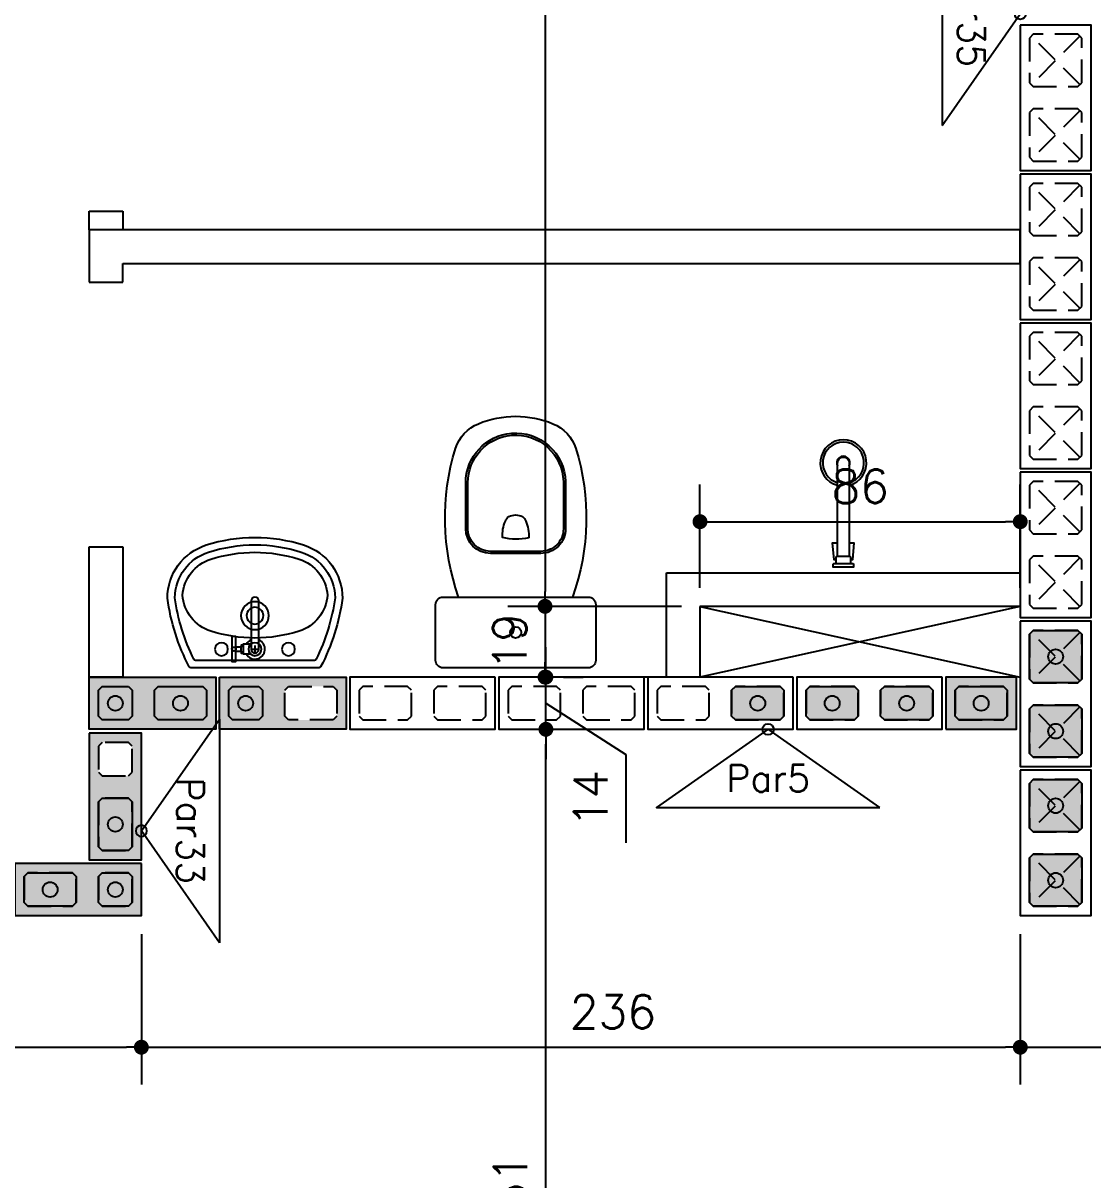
# Model space of a CAD drawing. Extents: x -14651 to 3487, y -4567 to -809.
# Drawn here: x 1196.8 to 1484, y -1584.5 to -1274.1 of the extents above; entities that cross this region are included whole.
import ezdxf
from ezdxf.enums import TextEntityAlignment as Align

# ---------------------------------------------------------------- set-up
doc = ezdxf.new("R2010")
doc.units = 0
doc.header["$LTSCALE"] = 25
doc.linetypes.add('DASHED2', pattern=[0.375, 0.25, -0.125])
for name, color, linetype in [('203', 1, 'DASHED2'), ('213', 252, 'Continuous'), ('241', 2, 'Continuous'), ('247', 50, 'Continuous'), ('248', 100, 'Continuous'), ('ALVENARIA NÃO ESTRUTURAL', 242, 'Continuous'), ('Arranque', 14, 'Continuous'), ('COTA', 1, 'Continuous'), ('FERRO', 5, 'Continuous'), ('Pena_1', 1, 'Continuous'), ('PROJ', 252, 'Continuous')]:
    doc.layers.add(name, color=color, linetype=linetype)
doc.styles.add('COTA', font='romans.shx')
doc.dimstyles.new('forma', dxfattribs={"dimscale": 5, "dimtxt": 1.8, "dimasz": 0.8, "dimexe": 2, "dimexo": 1, "dimgap": 1, "dimtad": 1, "dimdec": 1, "dimzin": 9, "dimtxsty": 'COTA', "dimblk1": 'DOT', "dimblk2": 'DOT', "dimsah": 1, "dimcen": 0, "dimdle": 1, "dimclrd": 256, "dimclre": 256, "dimclrt": 2, "dimadec": 0, "dimazin": 0, "dimtfac": 1, "dimtdec": 0, "dimtmove": 0, "dimatfit": 3, "dimfxl": 1, "dimtolj": 1, "dimtzin": 0, "dimarcsym": 0})

# ---------------------------------------------------------------- blocks, each defined once
blk = doc.blocks.new('P4020')
blk.add_lwpolyline([(-19.5, -9.5), (19.5, -9.5), (19.5, 9.5), (-19.5, 9.5), (-19.5, -9.5)])
at = {"color": 1, "linetype": 'DASHED2'}
for points in [[(-17, -6), (-16, -7), (-4, -7), (-3, -6), (-3, 6), (-4, 7), (-16, 7), (-17, 6), (-17, -6)], [(3, -6), (4, -7), (16, -7), (17, -6), (17, 6), (16, 7), (4, 7), (3, 6), (3, -6)]]:
    blk.add_lwpolyline(points, dxfattribs=at)
at = {"layer": '203', "color": 253}
for p, q in [((-16.5, 6.5), (-3.5, -6.5)), ((-3.5, 6.5), (-16.5, -6.5)), ((16.5, 6.5), (3.5, -6.5)), ((3.5, 6.5), (16.5, -6.5))]:
    blk.add_line(p, q, dxfattribs=at)
blk = doc.blocks.new('P3515')
at = {"layer": '248'}
h = blk.add_hatch(color=100, dxfattribs=at)
h.paths.add_polyline_path([(17, 7), (-17, 7), (-17, -7), (17, -7)])
h.paths.add_polyline_path([(-5.5, -3.5), (-6.5, -4.5), (-13.5, -4.5), (-14.5, -3.5), (-14.5, 3.5), (-13.5, 4.5), (-6.5, 4.5), (-5.5, 3.5)], flags=16)
h.paths.add_polyline_path([(0.5, 3.5), (1.5, 4.5), (13.5, 4.5), (14.5, 3.5), (14.5, -3.5), (13.5, -4.5), (1.5, -4.5), (0.5, -3.5)], flags=16)
blk.add_lwpolyline([(-17, -7), (17, -7), (17, 7), (-17, 7), (-17, -7)])
at = {"color": 1, "linetype": 'DASHED2'}
for points in [[(-14.5, -3.5), (-13.5, -4.5), (-6.5, -4.5), (-5.5, -3.5), (-5.5, 3.5), (-6.5, 4.5), (-13.5, 4.5), (-14.5, 3.5), (-14.5, -3.5)], [(0.5, -3.5), (1.5, -4.5), (13.5, -4.5), (14.5, -3.5), (14.5, 3.5), (13.5, 4.5), (1.5, 4.5), (0.5, 3.5), (0.5, -3.5)]]:
    blk.add_lwpolyline(points, dxfattribs=at)
blk = doc.blocks.new('P4015', base_point=(5842102.11612, -8124149.02973))
blk.add_lwpolyline([(5842082.61612, -8124156.02973), (5842121.61612, -8124156.02973), (5842121.61612, -8124142.02973), (5842082.61612, -8124142.02973), (5842082.61612, -8124156.02973)])
at = {"color": 1, "linetype": 'DASHED2'}
for points in [[(5842085.11612, -8124152.52973), (5842086.11612, -8124153.52973), (5842098.11612, -8124153.52973), (5842099.11612, -8124152.52973), (5842099.11612, -8124145.52973), (5842098.11612, -8124144.52973), (5842086.11612, -8124144.52973), (5842085.11612, -8124145.52973), (5842085.11612, -8124152.52973)], [(5842105.11612, -8124152.52973), (5842106.11612, -8124153.52973), (5842118.11612, -8124153.52973), (5842119.11612, -8124152.52973), (5842119.11612, -8124145.52973), (5842118.11612, -8124144.52973), (5842106.11612, -8124144.52973), (5842105.11612, -8124145.52973), (5842105.11612, -8124152.52973)]]:
    blk.add_lwpolyline(points, dxfattribs=at)
blk = doc.blocks.new('P2015')
at = {"layer": '247'}
h = blk.add_hatch(color=50, dxfattribs=at)
h.paths.add_polyline_path([(9.5, 7), (-9.5, 7), (-9.5, -7), (9.5, -7)])
h.paths.add_polyline_path([(6, -4.5), (-6, -4.5), (-7, -3.5), (-7, 3.5), (-6, 4.5), (6, 4.5), (7, 3.5), (7, -3.5)], flags=16)
blk.add_lwpolyline([(-9.5, -7), (9.5, -7), (9.5, 7), (-9.5, 7), (-9.5, -7)])
at = {"color": 1, "linetype": 'DASHED2'}
blk.add_lwpolyline([(-7, -3.5), (-6, -4.5), (6, -4.5), (7, -3.5), (7, 3.5), (6, 4.5), (-6, 4.5), (-7, 3.5), (-7, -3.5)], dxfattribs=at)
blk = doc.blocks.new('GR-1409')
at = {"layer": '213'}
h = blk.add_hatch(color=256, dxfattribs=at)
h.paths.add_polyline_path([(-6, 4.5), (-7, 3.5), (-7, -3.5), (-6, -4.5), (6, -4.5), (7, -3.5), (7, 3.5), (6, 4.5)])
h.paths.add_polyline_path([(-2, 0, 1), (2, 0, 1)], flags=16)
at = {"layer": 'Arranque'}
blk.add_hatch(color=256, dxfattribs=at).paths.add_polyline_path([(-2, 0, 1), (2, 0, 1)])
at = {"layer": '213'}
blk.add_lwpolyline([(-7, 3.5), (-6, 4.5), (6, 4.5), (7, 3.5), (7, -3.5), (6, -4.5), (-6, -4.5), (-7, -3.5), (-7, 3.5)], dxfattribs=at)
at = {"layer": 'FERRO', "linetype": 'Continuous'}
blk.add_circle((0, 0), 2, dxfattribs=at)
blk = doc.blocks.new('GR-0909')
at = {"layer": '213'}
h = blk.add_hatch(color=256, dxfattribs=at)
h.paths.add_polyline_path([(3.5, -4.5), (4.5, -3.5), (4.500001, 3.5), (3.500001, 4.5), (-3.499999, 4.5), (-4.499999, 3.5), (-4.5, -3.5), (-3.5, -4.5)])
h.paths.add_polyline_path([(-2, 0, -1), (2, 0, -1)], flags=16)
at = {"layer": 'Arranque'}
blk.add_hatch(color=256, dxfattribs=at).paths.add_polyline_path([(2, 0, 1), (-2, 0, 1)])
at = {"layer": '213'}
blk.add_lwpolyline([(3.500001, 4.5), (4.500001, 3.5), (4.5, -3.5), (3.5, -4.5), (-3.5, -4.5), (-4.5, -3.5), (-4.499999, 3.5), (-3.499999, 4.5), (3.500001, 4.5)], dxfattribs=at)
at = {"layer": 'FERRO', "linetype": 'Continuous'}
blk.add_circle((0, 0), 2, dxfattribs=at)
blk = doc.blocks.new('GR-1414')
at = {"layer": '213'}
h = blk.add_hatch(color=256, dxfattribs=at)
h.paths.add_polyline_path([(6, -7), (7, -6), (7, 6), (6, 7), (-6, 7), (-7, 6), (-7, -6), (-6, -7)])
h.paths.add_polyline_path([(2, 0, 1), (-2, 0, 1)], flags=16)
at = {"layer": 'Arranque'}
blk.add_hatch(color=256, dxfattribs=at).paths.add_polyline_path([(2, 0, 1), (-2, 0, 1)])
at = {"layer": '213'}
for p, q in [((-7, 6), (-6, 7)), ((-6, 7), (6, 7)), ((6, 7), (7, 6)), ((-7, -6), (-7, 6)), ((7, 6), (7, -6)), ((-6, -7), (-7, -6)), ((7, -6), (6, -7)), ((6, -7), (-6, -7))]:
    blk.add_line(p, q, dxfattribs=at)
at = {"layer": 'FERRO', "linetype": 'Continuous'}
blk.add_circle((0, 0), 2, dxfattribs=at)
blk = doc.blocks.new('XREF-MC41-BAS-PLN-AMO-FINAIS-02.03.08.09$0$CUBA03')
at = {"layer": 'PROJ'}
for p, q in [((-0.01, -0.05), (0.01, -0.05)), ((0, -0.06), (0, -0.04))]:
    blk.add_line(p, q, dxfattribs=at)
for points in [[(-0.1306, -0.3297, 0.077416), (0, -0.35, 0.077416), (0.1306, -0.3297, 0.326333), (0.235, -0.1868, 0.08687), (0.1764, -0.0027, 0.279276), (0.172, 0), (-0.172, 0, 0.279276), (-0.1764, -0.0027, 0.08687), (-0.235, -0.1868, 0.326333)], [(0.215, -0.1881, 0.080556), (0.1642, -0.0228, 0.285352), (0.1597, -0.02), (-0.1597, -0.02, 0.285352), (-0.1642, -0.0228, 0.080556), (-0.215, -0.1881, 0.323537), (-0.1245, -0.3106, 0.077416), (0, -0.33, 0.077416), (0.1245, -0.3106, 0.323537)], [(0.1185, -0.0985, 0.077416), (0, -0.08, 0.077416), (-0.1185, -0.0985, 0.305715), (-0.1947, -0.195, 0.305715), (-0.1185, -0.2915, 0.077416), (0, -0.31, 0.077416), (0.1185, -0.2915, 0.305715), (0.1947, -0.195, 0.305715)]]:
    blk.add_lwpolyline(points, format="xyb", close=True, dxfattribs=at)
for centre, radius in [((-0.09, -0.05), 0.0175), ((0, -0.05), 0.0175), ((0.09, -0.05), 0.0175), ((0, -0.14), 0.0375), ((0, -0.14), 0.0225)]:
    blk.add_circle(centre, radius, dxfattribs=at)
blk = doc.blocks.new('A$C3139355f')
at = {"layer": 'ALVENARIA NÃO ESTRUTURAL'}
for p, q in [((1358.08, -527.27), (1358.08, -522.27)), ((1358.08, -522.27), (1367.08, -522.27)), ((1367.08, -522.27), (1367.08, -527.27)), ((1358.08, -527.27), (1358.08, -541.27)), ((1608.08, -527.27), (1358.08, -527.27)), ((1608.08, -536.27), (1608.08, -527.27)), ((1367.08, -541.27), (1367.08, -536.27)), ((1367.08, -536.27), (1608.08, -536.27)), ((1358.08, -541.27), (1367.08, -541.27)), ((1358.08, -647.27), (1358.08, -612.27)), ((1358.08, -612.27), (1367.08, -612.27)), ((1367.08, -612.27), (1367.08, -647.27)), ((1513.08, -647.27), (1513.08, -619.27)), ((1513.08, -619.27), (1608.08, -619.27)), ((1608.08, -619.27), (1608.08, -628.27)), ((1608.08, -628.27), (1522.08, -628.27)), ((1522.08, -628.27), (1522.08, -647.27)), ((1367.08, -647.27), (1358.08, -647.27)), ((1522.08, -647.27), (1513.08, -647.27)), ((1513.08, -647.27), (1513.08, -647.27))]:
    blk.add_line(p, q, dxfattribs=at)
at = {"layer": 'Pena_1'}
for p, q in [((1522.08, -628.27), (1608.08, -647.27)), ((1608.08, -628.27), (1522.08, -647.27))]:
    blk.add_line(p, q, dxfattribs=at)
at = {"layer": 'PROJ'}
for points in [[(1457.27, -625.77, -0.160999), (1456.41, -585.88, -0.2149), (1462.58, -579.27, -0.2), (1482.58, -579.27, -0.2149), (1488.74, -585.88, -0.160999), (1487.88, -625.77)], [(1459.18, -607.43), (1459.18, -595.16, -0.391339), (1471.53, -581.8, -0.428196), (1485.97, -594.75), (1485.98, -607.43, -0.416194), (1479.34, -614.07), (1465.82, -614.07, -0.413638), (1459.18, -607.43)], [(1559.03, -614.82), (1559.03, -589.77, -1), (1562.13, -589.77), (1562.13, -614.82)], [(1563.08, -616.77, -0.414214), (1563.28, -616.97), (1563.28, -617.77), (1557.88, -617.77), (1557.88, -616.97, -0.414214), (1558.08, -616.77), (1563.08, -616.77)], [(1558.48, -616.77, 0.414214), (1558.68, -616.57), (1558.68, -615.02, -0.414214), (1558.88, -614.82), (1562.28, -614.82), (1562.48, -615.02), (1562.48, -616.57, 0.414214), (1562.68, -616.77)], [(1401.55, -637.28), (1401.55, -639.77, 0.995421), (1403.6, -639.77), (1403.61, -637.28)]]:
    blk.add_lwpolyline(points, format="xyb", dxfattribs=at)
for points in [[(1459.74, -607.43), (1459.74, -595.16, -0.391339), (1471.57, -582.36, -0.428002), (1485.4, -594.76), (1485.41, -607.43, -0.416278), (1479.34, -613.51), (1465.82, -613.51, -0.413625)], [(1476.09, -609.88, -0.10791), (1469.07, -609.84, -0.124585), (1469.84, -605.38, -0.161338), (1470.71, -604.19, -0.122351), (1472.58, -603.74, -0.122351), (1474.44, -604.19, -0.167944), (1475.31, -605.38, -0.125904), (1476.09, -609.88)], [(1397.46, -640.29), (1398.91, -640.29), (1398.91, -640.84), (1399.45, -640.84), (1399.45, -641.04), (1400.24, -641.04, 1.408938), (1403.61, -637.28), (1403.61, -626.81, 0.999996), (1401.55, -626.81), (1401.55, -637.28, 0.168827), (1400.24, -638.46), (1399.45, -638.46), (1399.45, -638.66), (1398.91, -638.66), (1398.91, -639.21), (1397.46, -639.21), (1397.46, -636.4), (1396.37, -636.4), (1396.37, -643.1), (1397.46, -643.1), (1397.46, -640.3)], [(1451.08, -631.77), (1451.08, -628.17), (1451.08, -627.77, -0.414214), (1453.08, -625.77), (1492.08, -625.77, -0.414214), (1494.08, -627.77), (1494.08, -642.77, -0.414214), (1492.08, -644.77), (1453.08, -644.77, -0.414214), (1451.08, -642.77)]]:
    blk.add_lwpolyline(points, format="xyb", close=True, dxfattribs=at)
for points in [[(1558.68, -615.81), (1558.08, -615.81), (1557.69, -611.24), (1559.03, -611.24)], [(1562.13, -611.24), (1563.39, -611.24), (1563.07, -615.81), (1562.48, -615.81)], [(1397.46, -640.29), (1397.46, -639.76), (1397.46, -639.75), (1397.46, -639.21)], [(1398.91, -640.29), (1398.91, -639.21)], [(1399.45, -638.66), (1399.45, -640.84)], [(1401.46, -638.46), (1400.24, -638.46)], [(1401.55, -637.4), (1401.55, -637.39)], [(1400.24, -641.04), (1401.41, -641.04)]]:
    blk.add_lwpolyline(points, dxfattribs=at)
for centre, radius in [((1472.58, -635.27), 1.5), ((1396.92, -639.75), 0.544)]:
    blk.add_circle(centre, radius, dxfattribs=at)
for centre, radius, start, end in [((1560.58, -589.77), 6.2, 284.4854, 255.5176), ((1560.58, -589.77), 5.54, 286.2501, 253.7533), ((1560.58, -589.77), 1.79, 329.7652, 210.2549), ((1402.58, -639.77), 1.73, 126.5365, 53.4149)]:
    blk.add_arc(centre, radius, start, end, dxfattribs=at)
at = {"layer": 'PROJ', "xscale": -100, "yscale": 100, "zscale": 100, "rotation": 180}
blk.add_blockref('XREF-MC41-BAS-PLN-AMO-FINAIS-02.03.08.09$0$CUBA03', (1402.58, -644.77), dxfattribs=at)
blk = doc.blocks.new('_Dot')
at = {"color": 0, "linetype": 'ByBlock', "lineweight": -2}
blk.add_line((-0.5, 0), (-1, 0), dxfattribs=at)
at = {"color": 0, "linetype": 'ByBlock', "const_width": 0.5}
blk.add_lwpolyline([(-0.25, 0, 1), (0.25, 0, 1)], format="xyb", close=True, dxfattribs=at)
blk = doc.blocks.new('*D166')
at = {"layer": 'COTA', "lineweight": -2, "transparency": 16777216}
for p, q in [((1316.69, -1028.6), (1346.91, -1028.6)), ((1336.91, -1032.6), (1336.91, -1426.6)), ((1373.52, -1430.6), (1326.91, -1430.6))]:
    blk.add_line(p, q, dxfattribs=at)
at = {"layer": 'Defpoints', "color": 0, "transparency": 16777216}
for p in [(1311.69, -1028.6), (1336.91, -1430.6), (1378.52, -1430.6)]:
    blk.add_point(p, dxfattribs=at)
at = {"layer": 'COTA', "lineweight": -2, "transparency": 16777216, "xscale": 4, "yscale": 4, "zscale": 4}
for p, rotation in [((1336.91, -1028.6), 90), ((1336.91, -1430.6), 270)]:
    blk.add_blockref('_Dot', p, dxfattribs=dict(at, rotation=rotation))
at = {"layer": 'COTA', "color": 2, "transparency": 16777216, "insert": (1327.41, -1229.6), "char_height": 9, "attachment_point": 5, "rotation": 90, "style": 'COTA'}
blk.add_mtext('\\A1;402 ', dxfattribs=at)
blk = doc.blocks.new('*D167')
at = {"layer": 'COTA', "lineweight": -2, "transparency": 16777216}
for p, q in [((1373.52, -1430.6), (1326.91, -1430.6)), ((1336.91, -1434.6), (1336.91, -1445.6)), ((1373.52, -1449.6), (1326.91, -1449.6))]:
    blk.add_line(p, q, dxfattribs=at)
at = {"layer": 'Defpoints', "color": 0, "transparency": 16777216}
for p in [(1378.52, -1430.6), (1336.91, -1449.6), (1378.52, -1449.6)]:
    blk.add_point(p, dxfattribs=at)
at = {"layer": 'COTA', "lineweight": -2, "transparency": 16777216, "xscale": 4, "yscale": 4, "zscale": 4}
for p, rotation in [((1336.91, -1430.6), 90), ((1336.91, -1449.6), 270)]:
    blk.add_blockref('_Dot', p, dxfattribs=dict(at, rotation=rotation))
at = {"layer": 'COTA', "color": 2, "transparency": 16777216, "insert": (1327.41, -1440.1), "char_height": 9, "attachment_point": 5, "rotation": 90, "style": 'COTA'}
blk.add_mtext('\\A1;19 ', dxfattribs=at)
blk = doc.blocks.new('*D171')
at = {"layer": 'COTA', "lineweight": -2, "transparency": 16777216}
for p, q in [((1342.14, -1463.6), (1347.14, -1463.6)), ((1337.14, -1710.6), (1337.14, -1467.6)), ((1342.14, -1714.6), (1347.14, -1714.6))]:
    blk.add_line(p, q, dxfattribs=at)
at = {"layer": 'Defpoints', "color": 0, "transparency": 16777216}
for p in [(1337.14, -1463.6), (1337.14, -1463.6), (1337.14, -1714.6)]:
    blk.add_point(p, dxfattribs=at)
at = {"layer": 'COTA', "lineweight": -2, "transparency": 16777216, "xscale": 4, "yscale": 4, "zscale": 4}
for p, rotation in [((1337.14, -1463.6), 90), ((1337.14, -1714.6), 270)]:
    blk.add_blockref('_Dot', p, dxfattribs=dict(at, rotation=rotation))
at = {"layer": 'COTA', "color": 2, "transparency": 16777216, "insert": (1327.64, -1589.1), "char_height": 9, "attachment_point": 5, "rotation": 90, "style": 'COTA'}
blk.add_mtext('\\A1;251 ', dxfattribs=at)
blk = doc.blocks.new('*D172')
at = {"layer": 'COTA', "lineweight": -2, "transparency": 16777216}
for p, q in [((1337.14, -1445.6), (1337.14, -1441.6)), ((1337.14, -1463.6), (1337.14, -1449.6)), ((1337.14, -1463.6), (1337.14, -1449.6)), ((1341.91, -1449.6), (1347.14, -1449.6)), ((1337.14, -1456.6), (1358.64, -1470.35)), ((1342.14, -1463.6), (1347.14, -1463.6)), ((1337.14, -1467.6), (1337.14, -1471.6)), ((1358.64, -1470.35), (1358.64, -1494.07))]:
    blk.add_line(p, q, dxfattribs=at)
at = {"layer": 'Defpoints', "color": 0, "transparency": 16777216}
for p in [(1336.91, -1449.6), (1337.14, -1449.6), (1337.14, -1463.6)]:
    blk.add_point(p, dxfattribs=at)
at = {"layer": 'COTA', "lineweight": -2, "transparency": 16777216, "xscale": 4, "yscale": 4, "zscale": 4}
for p, rotation in [((1337.14, -1449.6), 270), ((1337.14, -1463.6), 90)]:
    blk.add_blockref('_Dot', p, dxfattribs=dict(at, rotation=rotation))
at = {"layer": 'COTA', "color": 2, "transparency": 16777216, "insert": (1349.14, -1482.21), "char_height": 9, "attachment_point": 5, "rotation": 90, "style": 'COTA'}
blk.add_mtext('\\A1;14 ', dxfattribs=at)
blk = doc.blocks.new('_IDNPAR_2')
at = {"color": 3}
blk.add_lwpolyline([(1, -0.7), (0, 0), (-1, -0.7)], close=True, dxfattribs=at)
blk.add_circle((0, 0), 0.05, dxfattribs=at)
at = {"layer": '247', "color": 2, "style": 'COTA', "flags": 8}
blk.add_attdef('ID', text='', height=0.24, dxfattribs=at).set_placement((0, -0.438), align=Align.MIDDLE_CENTER)
blk = doc.blocks.new('*D225')
at = {"layer": 'COTA', "lineweight": -2, "transparency": 16777216}
for p, q in [((1039.52, -1518.6), (1039.52, -1558.91)), ((1228.52, -1518.6), (1228.52, -1558.91)), ((1043.52, -1548.91), (1224.52, -1548.91))]:
    blk.add_line(p, q, dxfattribs=at)
at = {"layer": 'Defpoints', "color": 0, "transparency": 16777216}
for p in [(1039.52, -1513.6), (1228.52, -1513.6), (1228.52, -1548.91)]:
    blk.add_point(p, dxfattribs=at)
at = {"layer": 'COTA', "lineweight": -2, "transparency": 16777216, "xscale": 4, "yscale": 4, "zscale": 4, "rotation": 180}
blk.add_blockref('_Dot', (1039.52, -1548.91), dxfattribs=at)
at = {"layer": 'COTA', "lineweight": -2, "transparency": 16777216, "xscale": 4, "yscale": 4, "zscale": 4}
blk.add_blockref('_Dot', (1228.52, -1548.91), dxfattribs=at)
at = {"layer": 'COTA', "color": 2, "transparency": 16777216, "insert": (1134.02, -1539.41), "char_height": 9, "attachment_point": 5, "style": 'COTA'}
blk.add_mtext('\\A1;189 ', dxfattribs=at)
blk = doc.blocks.new('*D226')
at = {"layer": 'COTA', "lineweight": -2, "transparency": 16777216}
for p, q in [((1228.52, -1518.6), (1228.52, -1558.91)), ((1464.52, -1518.6), (1464.52, -1558.91)), ((1232.52, -1548.91), (1460.52, -1548.91))]:
    blk.add_line(p, q, dxfattribs=at)
at = {"layer": 'Defpoints', "color": 0, "transparency": 16777216}
for p in [(1228.52, -1513.6), (1464.52, -1513.6), (1464.52, -1548.91)]:
    blk.add_point(p, dxfattribs=at)
at = {"layer": 'COTA', "lineweight": -2, "transparency": 16777216, "xscale": 4, "yscale": 4, "zscale": 4, "rotation": 180}
blk.add_blockref('_Dot', (1228.52, -1548.91), dxfattribs=at)
at = {"layer": 'COTA', "lineweight": -2, "transparency": 16777216, "xscale": 4, "yscale": 4, "zscale": 4}
blk.add_blockref('_Dot', (1464.52, -1548.91), dxfattribs=at)
at = {"layer": 'COTA', "color": 2, "transparency": 16777216, "insert": (1355.13, -1539.41), "char_height": 9, "attachment_point": 5, "style": 'COTA'}
blk.add_mtext('\\A1;236 ', dxfattribs=at)
blk = doc.blocks.new('*D227')
at = {"layer": 'COTA', "lineweight": -2, "transparency": 16777216}
for p, q in [((1464.52, -1518.6), (1464.52, -1558.91)), ((1558.52, -1518.6), (1558.52, -1558.91)), ((1468.52, -1548.91), (1554.52, -1548.91))]:
    blk.add_line(p, q, dxfattribs=at)
at = {"layer": 'Defpoints', "color": 0, "transparency": 16777216}
for p in [(1464.52, -1513.6), (1558.52, -1513.6), (1558.52, -1548.91)]:
    blk.add_point(p, dxfattribs=at)
at = {"layer": 'COTA', "lineweight": -2, "transparency": 16777216, "xscale": 4, "yscale": 4, "zscale": 4, "rotation": 180}
blk.add_blockref('_Dot', (1464.52, -1548.91), dxfattribs=at)
at = {"layer": 'COTA', "lineweight": -2, "transparency": 16777216, "xscale": 4, "yscale": 4, "zscale": 4}
blk.add_blockref('_Dot', (1558.52, -1548.91), dxfattribs=at)
at = {"layer": 'COTA', "color": 2, "transparency": 16777216, "insert": (1511.52, -1539.41), "char_height": 9, "attachment_point": 5, "style": 'COTA'}
blk.add_mtext('\\A1;94 ', dxfattribs=at)
blk = doc.blocks.new('*D260')
at = {"layer": 'COTA', "lineweight": -2, "transparency": 16777216}
for p, q in [((1378.52, -1425.6), (1378.52, -1397.88)), ((1464.52, -1425.6), (1464.52, -1397.88)), ((1382.52, -1407.88), (1460.52, -1407.88))]:
    blk.add_line(p, q, dxfattribs=at)
at = {"layer": 'Defpoints', "color": 0, "transparency": 16777216}
for p in [(1464.52, -1407.88), (1378.52, -1430.6), (1464.52, -1430.6)]:
    blk.add_point(p, dxfattribs=at)
at = {"layer": 'COTA', "lineweight": -2, "transparency": 16777216, "xscale": 4, "yscale": 4, "zscale": 4, "rotation": 180}
blk.add_blockref('_Dot', (1378.52, -1407.88), dxfattribs=at)
at = {"layer": 'COTA', "lineweight": -2, "transparency": 16777216, "xscale": 4, "yscale": 4, "zscale": 4}
blk.add_blockref('_Dot', (1464.52, -1407.88), dxfattribs=at)
at = {"layer": 'COTA', "color": 2, "transparency": 16777216, "insert": (1421.52, -1398.38), "char_height": 9, "attachment_point": 5, "style": 'COTA'}
blk.add_mtext('\\A1;86 ', dxfattribs=at)

msp = doc.modelspace()

# ---------------------------------------------------------------- block references
for name, p in [('GR-1414', (1474.02, -1444.1)), ('GR-0909', (1221.52, -1456.6)), ('GR-1409', (1239.02, -1456.6)), ('GR-0909', (1256.52, -1456.6)), ('GR-1409', (1394.02, -1456.6)), ('GR-1409', (1414.02, -1456.6)), ('GR-1409', (1434.02, -1456.6)), ('GR-1409', (1454.02, -1456.6)), ('GR-1414', (1474.02, -1464.1)), ('GR-1414', (1474.02, -1484.1)), ('GR-1414', (1474.02, -1504.1)), ('GR-1409', (1204.02, -1506.6)), ('GR-0909', (1221.52, -1506.6))]:
    msp.add_blockref(name, p)
at = {"rotation": 90}
msp.add_blockref('GR-1409', (1221.52, -1489.1), dxfattribs=at)
at = {"layer": '241'}
for name, p, rotation in [('P4020', (1474.02, -1294.1), 270), ('P4020', (1474.02, -1334.1), 270), ('P4020', (1474.02, -1374.1), 270), ('P4020', (1474.02, -1414.1), 270), ('P4020', (1474.02, -1454.1), 270), ('P4015', (1304.02, -1456.6), 180), ('P4015', (1344.02, -1456.6), 180), ('P4015', (1384.02, -1456.6), 180), ('P4015', (1424.02, -1456.6), 180), ('P3515', (1221.52, -1481.6), 270), ('P4020', (1474.02, -1494.1), 270), ('P3515', (1211.52, -1506.6), 180)]:
    msp.add_blockref(name, p, dxfattribs=dict(at, rotation=rotation))
at = {"layer": '241', "xscale": -1, "rotation": 180}
for p in [(1231.52, -1456.6), (1266.52, -1456.6)]:
    msp.add_blockref('P3515', p, dxfattribs=at)
at = {"layer": '241'}
msp.add_blockref('P2015', (1454.02, -1456.6), dxfattribs=at)
at = {"layer": '247', "linetype": 'Continuous', "xscale": 30, "yscale": 30, "zscale": 30, "rotation": 270}
msp.add_blockref('_IDNPAR_2', (1464.52, -1271.6), dxfattribs=at).add_auto_attribs({'ID': 'Par35'})
at = {"layer": '247', "linetype": 'Continuous'}
ref = msp.add_blockref('_IDNPAR_2', (1228.52, -1490.86), dxfattribs=dict(at, xscale=-30, yscale=30, zscale=30, rotation=90))
ref.add_attrib('ID', 'Par33', dxfattribs={"color": 2, "height": 7.2, "rotation": 270, "style": 'COTA', "flags": 8}).set_placement((1241.67, -1490.86), align=Align.MIDDLE_CENTER)
at = {"layer": '247', "linetype": 'Continuous', "xscale": 30, "yscale": 30, "zscale": 30}
msp.add_blockref('_IDNPAR_2', (1396.81, -1463.6), dxfattribs=at).add_auto_attribs({'ID': 'Par5'})
at = {"layer": 'ALVENARIA NÃO ESTRUTURAL'}
msp.add_blockref('A$C3139355f', (-143.56, -802.33), dxfattribs=at)

# ---------------------------------------------------------------- dimensions: what is measured, and where the dimension line sits
at = {"layer": 'COTA'}
for base, p1, p2, override, picture, middle in [((1336.91, -1430.6), (1311.69, -1028.6), (1378.52, -1430.6), {"dimpost": ' '}, '*D166', (1327.41, -1229.6)), ((1337.14, -1463.6), (1337.14, -1714.6), (1337.14, -1463.6), {"dimpost": ' ', "dimtmove": 1}, '*D171', (1327.64, -1589.1))]:
    dim = msp.add_linear_dim(base=base, p1=p1, p2=p2, angle=90, dimstyle='forma', override=override, dxfattribs=at)
    dim.commit()
    dim.dimension.update_dxf_attribs({"geometry": picture, "text_midpoint": middle})
for base, p1, p2, override, picture, middle in [((1464.52, -1407.88), (1378.52, -1430.6), (1464.52, -1430.6), {"dimpost": ' '}, '*D260', (1421.52, -1398.38)), ((1228.52, -1548.91), (1039.52, -1513.6), (1228.52, -1513.6), {"dimpost": ' ', "dimtmove": 1}, '*D225', (1134.02, -1539.41)), ((1558.52, -1548.91), (1464.52, -1513.6), (1558.52, -1513.6), {"dimpost": ' ', "dimtmove": 1}, '*D227', (1511.52, -1539.41))]:
    dim = msp.add_linear_dim(base=base, p1=p1, p2=p2, dimstyle='forma', override=override, dxfattribs=at)
    dim.commit()
    dim.dimension.update_dxf_attribs({"geometry": picture, "text_midpoint": middle})
for base, p1, p2, picture, middle in [((1336.91, -1449.6), (1378.52, -1430.6), (1378.52, -1449.6), '*D167', (1336.91, -1440.1)), ((1337.14, -1449.6), (1337.14, -1463.6), (1336.91, -1449.6), '*D172', (1358.64, -1475.35))]:
    dim = msp.add_linear_dim(base=base, p1=p1, p2=p2, angle=90, dimstyle='forma', override={"dimpost": ' ', "dimtmove": 1}, dxfattribs=at)
    dim.commit()
    dim.dimension.update_dxf_attribs({"geometry": picture, "text_midpoint": middle, "dimtype": 128})
dim = msp.add_linear_dim(base=(1464.52, -1548.91), p1=(1228.52, -1513.6), p2=(1464.52, -1513.6), dimstyle='forma', override={"dimpost": ' ', "dimtmove": 1}, dxfattribs=at)
dim.commit()
dim.dimension.update_dxf_attribs({"geometry": '*D226', "text_midpoint": (1355.13, -1548.91), "dimtype": 128})

doc.saveas('drawing.dxf')
